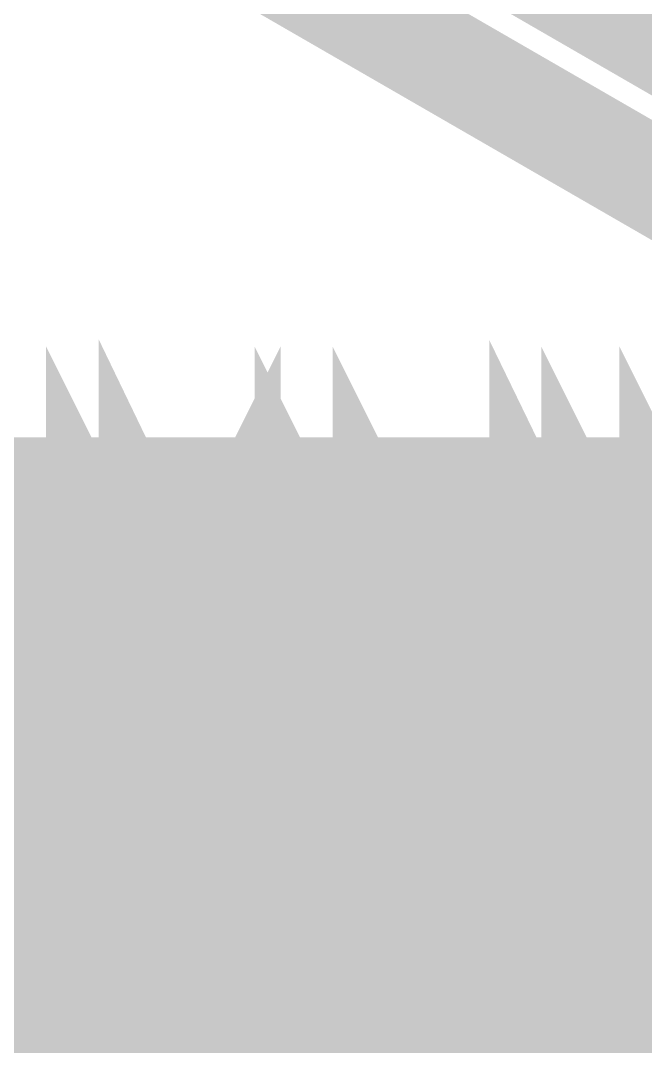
# Model space of a CAD drawing. Extents: x 0.1 to 11.6, y 0.3 to 16.2.
# Drawn here: x 7.41 to 7.45, y 9.4127 to 9.4783 of the extents above; entities that cross this region are included whole.
import ezdxf

# ---------------------------------------------------------------- set-up
doc = ezdxf.new("R2010")
doc.units = 0
doc.header["$MEASUREMENT"] = 0

msp = doc.modelspace()

# ---------------------------------------------------------------- linework, layer by layer
at = {"color": 0}
for points, const_width in [([(9.90169, 8.06168), (9.90001, 8.06332), (6.10335, 10.255)], 0.006667), ([(9.89665, 8.05664), (6.09831, 10.2483)], 0.006667), ([(7.40668, 9.43668), (7.40831, 9.43164), (7.40831, 9.42665), (7.40831, 9.42165), (7.40831, 9.41835), (7.40831, 9.42165), (7.41, 9.42665), (7.41, 9.43164), (7.41, 9.43668), (7.41, 9.44), (7.41, 9.44336), (7.41168, 9.44336), (7.41168, 9.44), (7.41168, 9.43668), (7.41168, 9.43164), (7.41168, 9.42665), (7.41168, 9.42165), (7.41168, 9.41835), (7.41336, 9.41835), (7.41336, 9.42165), (7.41336, 9.42665), (7.41336, 9.43164), (7.41336, 9.43668), (7.41499, 9.44), (7.41499, 9.44336), (7.41499, 9.44), (7.41499, 9.43668), (7.41499, 9.43164), (7.41667, 9.42665), (7.41667, 9.42165), (7.41667, 9.41835), (7.41667, 9.42165), (7.41667, 9.42665), (7.41835, 9.43164), (7.41835, 9.43668), (7.41835, 9.44), (7.41835, 9.44336), (7.41997, 9.44), (7.41997, 9.43668), (7.41997, 9.43164), (7.41997, 9.42665), (7.41997, 9.42165), (7.41997, 9.41835), (7.42165, 9.41835), (7.42165, 9.42165), (7.42165, 9.42665), (7.42165, 9.43164), (7.42165, 9.43668), (7.42165, 9.44), (7.42333, 9.44336), (7.42333, 9.44), (7.42333, 9.43668), (7.42333, 9.43164), (7.42333, 9.42665), (7.42503, 9.42165), (7.42503, 9.41835), (7.42503, 9.42165), (7.42503, 9.42665), (7.42665, 9.43164), (7.42665, 9.43668), (7.42665, 9.44), (7.42665, 9.44336), (7.42665, 9.44), (7.42833, 9.43668), (7.42833, 9.43164), (7.42833, 9.42665), (7.42833, 9.42165), (7.42833, 9.41835), (7.43001, 9.42165), (7.43001, 9.42665), (7.43001, 9.43164), (7.43001, 9.43668), (7.43001, 9.44), (7.43001, 9.44336), (7.43169, 9.44336), (7.43169, 9.44), (7.43169, 9.43668), (7.43169, 9.43164), (7.43169, 9.42665), (7.43169, 9.42165), (7.43332, 9.41835), (7.43332, 9.42165), (7.43332, 9.42665), (7.43332, 9.43164), (7.435, 9.43668), (7.435, 9.44), (7.435, 9.44336), (7.435, 9.44), (7.435, 9.43668), (7.43668, 9.43164), (7.43668, 9.42665), (7.43668, 9.42165), (7.43668, 9.41835), (7.43668, 9.42165), (7.43832, 9.42665), (7.43832, 9.43164), (7.43832, 9.43668), (7.43832, 9.44), (7.43832, 9.44336), (7.44, 9.44336), (7.44, 9.44), (7.44, 9.43668), (7.44, 9.43164), (7.44, 9.42665), (7.44, 9.42165), (7.44, 9.41835), (7.44168, 9.41835), (7.44168, 9.42165), (7.44168, 9.42665), (7.44168, 9.43164), (7.44168, 9.43668), (7.44336, 9.44), (7.44336, 9.44336), (7.44336, 9.44), (7.44336, 9.43668), (7.44336, 9.43164), (7.44499, 9.42665), (7.44499, 9.42165), (7.44499, 9.41835), (7.44499, 9.42165), (7.44667, 9.42665), (7.44667, 9.43164), (7.44667, 9.43668), (7.44667, 9.44), (7.44667, 9.44336), (7.44835, 9.44), (7.44835, 9.43668), (7.44835, 9.43164), (7.44835, 9.42665), (7.44835, 9.42165), (7.44835, 9.41835), (7.44997, 9.41835), (7.44997, 9.42165), (7.44997, 9.42665), (7.44997, 9.43164), (7.44997, 9.43668), (7.44997, 9.44), (7.45167, 9.44336), (7.45167, 9.44), (7.45167, 9.43668), (7.45167, 9.43164), (7.45167, 9.42665), (7.45335, 9.42165)], 0.006667), ([(7.45335, 9.44), (7.45167, 9.44336), (7.45167, 9.44168), (7.45167, 9.44), (7.45167, 9.43668), (7.45167, 9.43164), (7.44997, 9.42665), (7.44997, 9.42165), (7.44997, 9.41835), (7.44997, 9.42165), (7.44997, 9.42665), (7.44835, 9.43164), (7.44835, 9.43668), (7.44835, 9.44), (7.44835, 9.44336), (7.44835, 9.44168), (7.44667, 9.44), (7.44667, 9.43668), (7.44667, 9.43164), (7.44667, 9.42665), (7.44667, 9.42165), (7.44667, 9.41835), (7.44499, 9.41835), (7.44499, 9.42165), (7.44499, 9.42665), (7.44499, 9.43164), (7.44499, 9.43668), (7.44499, 9.44), (7.44336, 9.44336), (7.44336, 9.44168), (7.44336, 9.44), (7.44336, 9.43668), (7.44336, 9.43164), (7.44336, 9.42665), (7.44168, 9.42165), (7.44168, 9.41835), (7.44168, 9.42165), (7.44168, 9.42665), (7.44168, 9.43164), (7.44, 9.43668), (7.44, 9.44), (7.44, 9.44336), (7.44, 9.44168), (7.44, 9.44), (7.43832, 9.43668), (7.43832, 9.43164), (7.43832, 9.42665), (7.43832, 9.42165), (7.43832, 9.41835), (7.43668, 9.42165), (7.43668, 9.42665), (7.43668, 9.43164), (7.43668, 9.43668), (7.43668, 9.44), (7.43668, 9.44336), (7.435, 9.44336), (7.435, 9.44168), (7.435, 9.44), (7.435, 9.43668), (7.435, 9.43164), (7.435, 9.42665), (7.435, 9.42165), (7.43332, 9.41835), (7.43332, 9.42165), (7.43332, 9.42665), (7.43332, 9.43164), (7.43164, 9.43668), (7.43164, 9.44), (7.43164, 9.44336), (7.43164, 9.44168), (7.43164, 9.44), (7.43164, 9.43668), (7.43001, 9.43164), (7.43001, 9.42665), (7.43001, 9.42165), (7.43001, 9.41835), (7.43001, 9.42165), (7.42833, 9.42665), (7.42833, 9.43164), (7.42833, 9.43668), (7.42833, 9.44), (7.42833, 9.44336), (7.42665, 9.44336), (7.42665, 9.44168), (7.42665, 9.44), (7.42665, 9.43668), (7.42665, 9.43164), (7.42665, 9.42665), (7.42665, 9.42165), (7.42665, 9.41835), (7.42503, 9.41835), (7.42503, 9.42165), (7.42503, 9.42665), (7.42503, 9.43164), (7.42503, 9.43668), (7.42333, 9.44), (7.42333, 9.44336), (7.42333, 9.44168), (7.42333, 9.44), (7.42333, 9.43668), (7.42333, 9.43164), (7.42165, 9.42665), (7.42165, 9.42165), (7.42165, 9.41835), (7.42165, 9.42165), (7.41997, 9.42665), (7.41997, 9.43164), (7.41997, 9.43668), (7.41997, 9.44), (7.41997, 9.44336), (7.41997, 9.44168), (7.41835, 9.44), (7.41835, 9.43668), (7.41835, 9.43164), (7.41835, 9.42665), (7.41835, 9.42165), (7.41835, 9.41835), (7.41667, 9.41835), (7.41667, 9.42165), (7.41667, 9.42665), (7.41667, 9.43164), (7.41667, 9.43668), (7.41667, 9.44), (7.41499, 9.44336), (7.41499, 9.44168), (7.41499, 9.44), (7.41499, 9.43668), (7.41499, 9.43164), (7.41499, 9.42665), (7.41336, 9.42165), (7.41336, 9.41835), (7.41336, 9.42165), (7.41336, 9.42665), (7.41168, 9.43164), (7.41168, 9.43668), (7.41168, 9.44), (7.41168, 9.44336), (7.41168, 9.44168), (7.41168, 9.44), (7.41, 9.43668), (7.41, 9.43164), (7.41, 9.42665), (7.41, 9.42165), (7.41, 9.41835), (7.40831, 9.41835), (7.40831, 9.42165), (7.40831, 9.42665), (7.40831, 9.43164), (7.40831, 9.43668), (7.40831, 9.44), (7.40831, 9.44336), (7.40668, 9.44336)], 0.006667), ([(7.42833, 9.41835), (7.42665, 9.41835), (7.42665, 9.42165), (7.42833, 9.42665), (7.42833, 9.43164), (7.42833, 9.43668), (7.42833, 9.44), (7.42833, 9.44336), (7.43001, 9.44), (7.43001, 9.43668), (7.43001, 9.43164), (7.43001, 9.42665), (7.43001, 9.42165), (7.43001, 9.41835), (7.43164, 9.41835), (7.43164, 9.42165), (7.43164, 9.42665), (7.43164, 9.43164), (7.43164, 9.43668), (7.43164, 9.44), (7.43332, 9.44336)], 0.006667), ([(7.43668, 9.41835), (7.435, 9.41835), (7.435, 9.41997), (7.435, 9.42165), (7.435, 9.42665), (7.435, 9.43164), (7.435, 9.43668), (7.435, 9.44), (7.43332, 9.44336), (7.43332, 9.44), (7.43332, 9.43668), (7.43332, 9.43164), (7.43164, 9.42665), (7.43164, 9.42165), (7.43164, 9.41835), (7.43164, 9.41997), (7.43164, 9.42165), (7.43164, 9.42665), (7.43001, 9.43164), (7.43001, 9.43668), (7.43001, 9.44), (7.43001, 9.44336)], 0.006667), ([(7.47168, 9.44667), (7.40001, 9.44667), (7.39833, 9.44667), (7.39665, 9.44667), (7.33333, 9.44667), (7.33333, 9.44499), (7.33333, 9.44336), (7.33333, 9.44168), (7.33333, 9.43832), (7.33333, 9.435), (7.33333, 9.43332), (7.39665, 9.43332)], 0.01), ([(7.48167, 9.44499), (7.40001, 9.44499)], 0.006667), ([(7.40668, 9.42665), (7.40831, 9.43164), (7.40831, 9.43668), (7.40831, 9.44), (7.40831, 9.44336), (7.40831, 9.44), (7.41, 9.43668), (7.41, 9.43164), (7.41, 9.42665), (7.41, 9.42165), (7.41, 9.41835)], 0.006667), ([(7.40831, 9.44), (7.40831, 9.44168), (7.40668, 9.44336)], 0.006667), ([(7.40668, 9.44336), (7.40831, 9.44336)], 0.006667), ([(7.40831, 9.44336), (7.40831, 9.44168), (7.40668, 9.44)], 0.006667), ([(7.41, 9.44336), (7.40831, 9.44), (7.40831, 9.43668), (7.40831, 9.43164), (7.40831, 9.42665), (7.40831, 9.42165), (7.40831, 9.41835)], 0.006667), ([(7.41, 9.44336), (7.41, 9.44168), (7.40831, 9.44)], 0.006667), ([(7.41, 9.44336), (7.40831, 9.44336)], 0.006667), ([(7.41168, 9.41835), (7.41168, 9.41997), (7.41168, 9.42165), (7.41, 9.42665), (7.41, 9.43164), (7.41, 9.43668), (7.41, 9.44), (7.41, 9.44336)], 0.006667), ([(7.41168, 9.41835), (7.41, 9.41835), (7.41168, 9.41835), (7.41168, 9.42165), (7.41168, 9.42665), (7.41168, 9.43164), (7.41168, 9.43668), (7.41168, 9.44), (7.41168, 9.44336)], 0.006667), ([(7.41168, 9.44336), (7.41, 9.44336)], 0.006667), ([(7.41168, 9.44), (7.41, 9.44168), (7.41, 9.44336)], 0.006667), ([(7.41336, 9.44336), (7.41336, 9.44), (7.41336, 9.43668), (7.41168, 9.43164), (7.41168, 9.42665), (7.41168, 9.42165), (7.41168, 9.41835)], 0.006667), ([(7.41336, 9.44), (7.41168, 9.44168), (7.41168, 9.44336)], 0.006667), ([(7.41336, 9.44336), (7.41168, 9.44168), (7.41168, 9.44)], 0.006667), ([(7.41667, 9.44336), (7.41667, 9.44), (7.41667, 9.43668), (7.41667, 9.43164), (7.41667, 9.42665), (7.41667, 9.42165), (7.41499, 9.41835), (7.41499, 9.41997), (7.41499, 9.42165), (7.41499, 9.42665), (7.41499, 9.43164), (7.41499, 9.43668), (7.41336, 9.44), (7.41336, 9.44336)], 0.006667), ([(7.41336, 9.44336), (7.41336, 9.44), (7.41336, 9.43668), (7.41336, 9.43164), (7.41336, 9.42665), (7.41499, 9.42165), (7.41499, 9.41835)], 0.006667), ([(7.41499, 9.44336), (7.41336, 9.44168), (7.41336, 9.44)], 0.006667), ([(7.41336, 9.44336), (7.41499, 9.44336)], 0.006667), ([(7.41499, 9.44), (7.41499, 9.44168), (7.41336, 9.44336)], 0.006667), ([(7.41499, 9.41835), (7.41499, 9.42165), (7.41499, 9.42665), (7.41499, 9.43164), (7.41667, 9.43668), (7.41667, 9.44), (7.41667, 9.44336), (7.41667, 9.44), (7.41667, 9.43668), (7.41835, 9.43164), (7.41835, 9.42665), (7.41835, 9.42165), (7.41835, 9.41835)], 0.006667), ([(7.41667, 9.44), (7.41667, 9.44168), (7.41499, 9.44336)], 0.006667), ([(7.41499, 9.44336), (7.41667, 9.44336)], 0.006667), ([(7.41667, 9.44336), (7.41499, 9.44168), (7.41499, 9.44)], 0.006667), ([(7.41997, 9.41835), (7.41835, 9.41835), (7.41997, 9.42165), (7.41997, 9.42665), (7.41997, 9.43164), (7.41997, 9.43668), (7.41997, 9.44), (7.41997, 9.44336)], 0.006667), ([(7.42165, 9.44336), (7.42165, 9.44), (7.41997, 9.43668), (7.41997, 9.43164), (7.41997, 9.42665), (7.41997, 9.42165), (7.41997, 9.41835), (7.41997, 9.41997), (7.41835, 9.42165), (7.41835, 9.42665), (7.41835, 9.43164), (7.41835, 9.43668), (7.41835, 9.44), (7.41835, 9.44336), (7.41667, 9.44336)], 0.006667), ([(7.41835, 9.44336), (7.41835, 9.44168), (7.41667, 9.44)], 0.006667), ([(7.41835, 9.44336), (7.41667, 9.44336)], 0.006667), ([(7.41835, 9.44), (7.41835, 9.44168), (7.41667, 9.44336)], 0.006667), ([(7.41997, 9.44336), (7.41835, 9.44336)], 0.006667), ([(7.41997, 9.44336), (7.41997, 9.44168), (7.41835, 9.44)], 0.006667), ([(7.41997, 9.44336), (7.42165, 9.44336), (7.42165, 9.44), (7.42165, 9.43668), (7.42165, 9.43164), (7.42165, 9.42665), (7.42165, 9.42165), (7.42333, 9.41835)], 0.006667), ([(7.42165, 9.44), (7.41997, 9.44168), (7.41997, 9.44336)], 0.006667), ([(7.42165, 9.44336), (7.41997, 9.44336)], 0.006667), ([(7.42333, 9.41835), (7.42333, 9.41997), (7.42333, 9.42165), (7.42333, 9.42665), (7.42333, 9.43164), (7.42165, 9.43668), (7.42165, 9.44), (7.42165, 9.44336)], 0.006667), ([(7.42333, 9.44336), (7.42165, 9.44168), (7.42165, 9.44)], 0.006667), ([(7.42333, 9.44), (7.42165, 9.44168), (7.42165, 9.44336)], 0.006667), ([(7.42503, 9.44336), (7.42503, 9.44), (7.42503, 9.43668), (7.42503, 9.43164), (7.42503, 9.42665), (7.42333, 9.42165), (7.42333, 9.41835)], 0.006667), ([(7.42333, 9.41835), (7.42333, 9.42165), (7.42333, 9.42665), (7.42333, 9.43164), (7.42333, 9.43668), (7.42503, 9.44), (7.42503, 9.44336), (7.42503, 9.44), (7.42503, 9.43668), (7.42665, 9.43164), (7.42665, 9.42665), (7.42665, 9.42165), (7.42665, 9.41835)], 0.006667), ([(7.42503, 9.44), (7.42503, 9.44168), (7.42333, 9.44336)], 0.006667), ([(7.42333, 9.44336), (7.42503, 9.44336)], 0.006667), ([(7.42503, 9.44336), (7.42333, 9.44168), (7.42333, 9.44)], 0.006667), ([(7.42833, 9.41835), (7.42665, 9.41835), (7.42665, 9.41997), (7.42665, 9.42165), (7.42665, 9.42665), (7.42665, 9.43164), (7.42665, 9.43668), (7.42665, 9.44), (7.42665, 9.44336), (7.42503, 9.44336)], 0.006667), ([(7.42665, 9.44336), (7.42665, 9.44168), (7.42503, 9.44)], 0.006667), ([(7.42503, 9.44336), (7.42665, 9.44336)], 0.006667), ([(7.42665, 9.44), (7.42665, 9.44168), (7.42503, 9.44336)], 0.006667), ([(7.42833, 9.44336), (7.42665, 9.44336)], 0.006667), ([(7.42833, 9.44336), (7.42833, 9.44168), (7.42665, 9.44)], 0.006667), ([(7.43001, 9.44336), (7.43001, 9.44), (7.42833, 9.43668), (7.42833, 9.43164), (7.42833, 9.42665), (7.42833, 9.42165), (7.42833, 9.41835)], 0.006667), ([(7.43001, 9.44), (7.42833, 9.44168), (7.42833, 9.44336)], 0.006667), ([(7.43001, 9.44336), (7.42833, 9.44336)], 0.006667), ([(7.43164, 9.44336), (7.43001, 9.44168), (7.43001, 9.44)], 0.006667), ([(7.43164, 9.44), (7.43001, 9.44168), (7.43001, 9.44336)], 0.006667), ([(7.43332, 9.44), (7.43332, 9.44168), (7.43164, 9.44336)], 0.006667), ([(7.43164, 9.44336), (7.43332, 9.44336)], 0.006667), ([(7.43332, 9.44336), (7.43164, 9.44168), (7.43164, 9.44)], 0.006667), ([(7.43332, 9.44336), (7.43332, 9.44), (7.43332, 9.43668), (7.43332, 9.43164), (7.435, 9.42665), (7.435, 9.42165), (7.435, 9.41835)], 0.006667), ([(7.435, 9.44336), (7.43332, 9.44168), (7.43332, 9.44)], 0.006667), ([(7.43332, 9.44336), (7.435, 9.44336)], 0.006667), ([(7.435, 9.44), (7.435, 9.44168), (7.43332, 9.44336)], 0.006667), ([(7.435, 9.41835), (7.435, 9.42165), (7.435, 9.42665), (7.43668, 9.43164), (7.43668, 9.43668), (7.43668, 9.44), (7.43668, 9.44336)], 0.006667), ([(7.43668, 9.44), (7.43668, 9.44168), (7.435, 9.44336)], 0.006667), ([(7.435, 9.44336), (7.43668, 9.44336)], 0.006667), ([(7.43668, 9.44336), (7.43668, 9.44168), (7.435, 9.44)], 0.006667), ([(7.43832, 9.44336), (7.43668, 9.44), (7.43668, 9.43668), (7.43668, 9.43164), (7.43668, 9.42665), (7.43668, 9.42165), (7.43668, 9.41835)], 0.006667), ([(7.43668, 9.44336), (7.43832, 9.44), (7.43832, 9.43668), (7.43832, 9.43164), (7.43832, 9.42665), (7.43832, 9.42165), (7.43832, 9.41835)], 0.006667), ([(7.43832, 9.44336), (7.43832, 9.44168), (7.43668, 9.44)], 0.006667), ([(7.43832, 9.44336), (7.43668, 9.44336)], 0.006667), ([(7.44997, 9.44336), (7.44997, 9.44), (7.44997, 9.43668), (7.44835, 9.43164), (7.44835, 9.42665), (7.44835, 9.42165), (7.44835, 9.41835), (7.44835, 9.41997), (7.44667, 9.42165), (7.44667, 9.42665), (7.44667, 9.43164), (7.44667, 9.43668), (7.44667, 9.44), (7.44667, 9.44336), (7.44499, 9.44336), (7.44499, 9.44), (7.44499, 9.43668), (7.44499, 9.43164), (7.44499, 9.42665), (7.44499, 9.42165), (7.44336, 9.41835), (7.44336, 9.41997), (7.44336, 9.42165), (7.44336, 9.42665), (7.44336, 9.43164), (7.44336, 9.43668), (7.44168, 9.44), (7.44168, 9.44336), (7.44168, 9.44), (7.44168, 9.43668), (7.44168, 9.43164), (7.44, 9.42665), (7.44, 9.42165), (7.44, 9.41835), (7.44, 9.41997), (7.44, 9.42165), (7.43832, 9.42665), (7.43832, 9.43164), (7.43832, 9.43668), (7.43832, 9.44), (7.43832, 9.44336)], 0.006667), ([(7.44, 9.41835), (7.43832, 9.41835), (7.44, 9.41835), (7.44, 9.42165), (7.44, 9.42665), (7.44, 9.43164), (7.44, 9.43668), (7.44, 9.44), (7.44, 9.44336)], 0.006667), ([(7.44, 9.44336), (7.43832, 9.44336)], 0.006667), ([(7.44, 9.44), (7.43832, 9.44168), (7.43832, 9.44336)], 0.006667), ([(7.44168, 9.44), (7.44, 9.44168), (7.44, 9.44336)], 0.006667), ([(7.44168, 9.44336), (7.44, 9.44168), (7.44, 9.44)], 0.006667), ([(7.44168, 9.44336), (7.44168, 9.44), (7.44168, 9.43668), (7.44168, 9.43164), (7.44168, 9.42665), (7.44336, 9.42165), (7.44336, 9.41835), (7.44336, 9.42165), (7.44336, 9.42665), (7.44336, 9.43164), (7.44499, 9.43668), (7.44499, 9.44), (7.44499, 9.44336), (7.44499, 9.44), (7.44667, 9.43668), (7.44667, 9.43164), (7.44667, 9.42665), (7.44667, 9.42165), (7.44667, 9.41835)], 0.006667), ([(7.44336, 9.44336), (7.44168, 9.44168), (7.44168, 9.44)], 0.006667), ([(7.44168, 9.44336), (7.44336, 9.44336)], 0.006667), ([(7.44336, 9.44), (7.44336, 9.44168), (7.44168, 9.44336)], 0.006667), ([(7.44499, 9.44), (7.44499, 9.44168), (7.44336, 9.44336)], 0.006667), ([(7.44336, 9.44336), (7.44499, 9.44336)], 0.006667), ([(7.44499, 9.44336), (7.44499, 9.44168), (7.44336, 9.44)], 0.006667), ([(7.44835, 9.41835), (7.44667, 9.41835), (7.44835, 9.42165), (7.44835, 9.42665), (7.44835, 9.43164), (7.44835, 9.43668), (7.44835, 9.44), (7.44835, 9.44336), (7.44997, 9.44336), (7.44997, 9.44), (7.44997, 9.43668), (7.44997, 9.43164), (7.44997, 9.42665), (7.44997, 9.42165), (7.45167, 9.41835)], 0.006667), ([(7.44667, 9.44336), (7.44667, 9.44168), (7.44499, 9.44)], 0.006667), ([(7.44667, 9.44336), (7.44499, 9.44336)], 0.006667), ([(7.44835, 9.44336), (7.44667, 9.44336)], 0.006667), ([(7.44835, 9.44336), (7.44835, 9.44168), (7.44667, 9.44)], 0.006667), ([(7.44667, 9.44), (7.44667, 9.44168), (7.44667, 9.44336)], 0.006667), ([(7.44997, 9.44), (7.44835, 9.44168), (7.44835, 9.44336)], 0.006667), ([(7.44997, 9.44336), (7.44835, 9.44336)], 0.006667), ([(7.45335, 9.44336), (7.45335, 9.44), (7.45335, 9.43668), (7.45335, 9.43164), (7.45335, 9.42665), (7.45335, 9.42165), (7.45167, 9.41835), (7.45167, 9.41997), (7.45167, 9.42165), (7.45167, 9.42665), (7.45167, 9.43164), (7.44997, 9.43668), (7.44997, 9.44), (7.44997, 9.44336)], 0.006667), ([(7.45167, 9.44336), (7.44997, 9.44168), (7.44997, 9.44)], 0.006667), ([(7.45167, 9.44), (7.44997, 9.44168), (7.44997, 9.44336)], 0.006667), ([(7.45167, 9.41835), (7.45167, 9.42165), (7.45167, 9.42665), (7.45167, 9.43164), (7.45167, 9.43668), (7.45335, 9.44), (7.45335, 9.44336)], 0.006667), ([(7.45335, 9.44), (7.45335, 9.44168), (7.45167, 9.44336)], 0.006667), ([(7.45167, 9.44336), (7.45335, 9.44336)], 0.006667), ([(7.45335, 9.44336), (7.45167, 9.44168), (7.45167, 9.44)], 0.006667), ([(7.40831, 9.44), (7.40831, 9.43832), (7.40831, 9.435), (7.40831, 9.43164), (7.40831, 9.42665), (7.40668, 9.42333), (7.40668, 9.42165)], 0.006667), ([(7.40831, 9.42165), (7.40831, 9.42333), (7.40831, 9.42665), (7.40831, 9.43164), (7.40831, 9.435), (7.40831, 9.43832), (7.40668, 9.44)], 0.006667), ([(7.41168, 9.42165), (7.41, 9.42165), (7.41, 9.42333), (7.41, 9.42665), (7.41, 9.43164), (7.41, 9.435), (7.41, 9.43832), (7.41, 9.44), (7.40831, 9.44)], 0.006667), ([(7.40831, 9.44), (7.41, 9.44)], 0.006667), ([(7.41168, 9.44), (7.41, 9.44), (7.41, 9.43832), (7.41, 9.435), (7.41, 9.43164), (7.41, 9.42665), (7.41, 9.42333), (7.41, 9.42165), (7.40831, 9.42165)], 0.006667), ([(7.41336, 9.44), (7.41336, 9.43832), (7.41168, 9.435), (7.41168, 9.43164), (7.41168, 9.42665), (7.41168, 9.42333), (7.41168, 9.42165)], 0.006667), ([(7.41336, 9.42165), (7.41336, 9.42333), (7.41168, 9.42665), (7.41168, 9.43164), (7.41168, 9.435), (7.41168, 9.43832), (7.41168, 9.44)], 0.006667), ([(7.41499, 9.42165), (7.41499, 9.42333), (7.41499, 9.42665), (7.41336, 9.43164), (7.41336, 9.435), (7.41336, 9.43832), (7.41336, 9.44)], 0.006667), ([(7.41336, 9.44), (7.41499, 9.44)], 0.006667), ([(7.41499, 9.44), (7.41499, 9.43832), (7.41499, 9.435), (7.41336, 9.43164), (7.41336, 9.42665), (7.41336, 9.42333), (7.41336, 9.42165)], 0.006667), ([(7.41667, 9.44), (7.41667, 9.43832), (7.41667, 9.435), (7.41667, 9.43164), (7.41667, 9.42665), (7.41499, 9.42333), (7.41499, 9.42165)], 0.006667), ([(7.41667, 9.42165), (7.41667, 9.42333), (7.41667, 9.42665), (7.41667, 9.43164), (7.41667, 9.435), (7.41499, 9.43832), (7.41499, 9.44)], 0.006667), ([(7.41835, 9.42165), (7.41835, 9.42333), (7.41835, 9.42665), (7.41835, 9.43164), (7.41835, 9.435), (7.41835, 9.43832), (7.41667, 9.44)], 0.006667), ([(7.41667, 9.44), (7.41835, 9.44)], 0.006667), ([(7.41835, 9.44), (7.41835, 9.43832), (7.41835, 9.435), (7.41835, 9.43164), (7.41835, 9.42665), (7.41835, 9.42333), (7.41667, 9.42165)], 0.006667), ([(7.42165, 9.44), (7.41997, 9.43832), (7.41997, 9.435), (7.41997, 9.43164), (7.41997, 9.42665), (7.41997, 9.42333), (7.41997, 9.42165), (7.41835, 9.42165)], 0.006667), ([(7.42165, 9.42165), (7.41997, 9.42333), (7.41997, 9.42665), (7.41997, 9.43164), (7.41997, 9.435), (7.41997, 9.43832), (7.41997, 9.44), (7.41835, 9.44)], 0.006667), ([(7.42333, 9.42165), (7.42333, 9.42333), (7.42165, 9.42665), (7.42165, 9.43164), (7.42165, 9.435), (7.42165, 9.43832), (7.42165, 9.44)], 0.006667), ([(7.42165, 9.44), (7.42333, 9.44)], 0.006667), ([(7.42333, 9.44), (7.42333, 9.43832), (7.42165, 9.435), (7.42165, 9.43164), (7.42165, 9.42665), (7.42165, 9.42333), (7.42165, 9.42165)], 0.006667), ([(7.42503, 9.44), (7.42503, 9.43832), (7.42503, 9.435), (7.42503, 9.43164), (7.42333, 9.42665), (7.42333, 9.42333), (7.42333, 9.42165)], 0.006667), ([(7.42503, 9.42165), (7.42503, 9.42333), (7.42503, 9.42665), (7.42503, 9.43164), (7.42333, 9.435), (7.42333, 9.43832), (7.42333, 9.44)], 0.006667), ([(7.42665, 9.42165), (7.42665, 9.42333), (7.42665, 9.42665), (7.42665, 9.43164), (7.42665, 9.435), (7.42503, 9.43832), (7.42503, 9.44)], 0.006667), ([(7.42503, 9.44), (7.42665, 9.44)], 0.006667), ([(7.42665, 9.44), (7.42665, 9.43832), (7.42665, 9.435), (7.42665, 9.43164), (7.42665, 9.42665), (7.42503, 9.42333), (7.42503, 9.42165)], 0.006667), ([(7.42833, 9.44), (7.42833, 9.43832), (7.42833, 9.435), (7.42833, 9.43164), (7.42833, 9.42665), (7.42833, 9.42333), (7.42833, 9.42165), (7.42665, 9.42165)], 0.006667), ([(7.43001, 9.42165), (7.42833, 9.42165), (7.42833, 9.42333), (7.42833, 9.42665), (7.42833, 9.43164), (7.42833, 9.435), (7.42833, 9.43832), (7.42833, 9.44), (7.42665, 9.44)], 0.006667), ([(7.43164, 9.42165), (7.43001, 9.42333), (7.43001, 9.42665), (7.43001, 9.43164), (7.43001, 9.435), (7.43001, 9.43832), (7.43001, 9.44)], 0.006667), ([(7.43001, 9.44), (7.43164, 9.44)], 0.006667), ([(7.43164, 9.44), (7.43001, 9.43832), (7.43001, 9.435), (7.43001, 9.43164), (7.43001, 9.42665), (7.43001, 9.42333), (7.43001, 9.42165)], 0.006667), ([(7.43332, 9.44), (7.43332, 9.43832), (7.43332, 9.435), (7.43164, 9.43164), (7.43164, 9.42665), (7.43164, 9.42333), (7.43164, 9.42165)], 0.006667), ([(7.43332, 9.42165), (7.43332, 9.42333), (7.43332, 9.42665), (7.43164, 9.43164), (7.43164, 9.435), (7.43164, 9.43832), (7.43164, 9.44)], 0.006667), ([(7.435, 9.42165), (7.435, 9.42333), (7.435, 9.42665), (7.435, 9.43164), (7.43332, 9.435), (7.43332, 9.43832), (7.43332, 9.44)], 0.006667), ([(7.43332, 9.44), (7.435, 9.44)], 0.006667), ([(7.435, 9.44), (7.435, 9.43832), (7.435, 9.435), (7.435, 9.43164), (7.43332, 9.42665), (7.43332, 9.42333), (7.43332, 9.42165)], 0.006667), ([(7.43668, 9.44), (7.43668, 9.43832), (7.43668, 9.435), (7.43668, 9.43164), (7.43668, 9.42665), (7.43668, 9.42333), (7.435, 9.42165)], 0.006667), ([(7.43668, 9.42165), (7.43668, 9.42333), (7.43668, 9.42665), (7.43668, 9.43164), (7.43668, 9.435), (7.43668, 9.43832), (7.435, 9.44)], 0.006667), ([(7.44, 9.42165), (7.43832, 9.42333), (7.43832, 9.42665), (7.43832, 9.43164), (7.43832, 9.435), (7.43832, 9.43832), (7.43832, 9.44), (7.43668, 9.44)], 0.006667), ([(7.43668, 9.44), (7.43832, 9.44)], 0.006667), ([(7.44, 9.44), (7.43832, 9.43832), (7.43832, 9.435), (7.43832, 9.43164), (7.43832, 9.42665), (7.43832, 9.42333), (7.43832, 9.42165), (7.43668, 9.42165)], 0.006667), ([(7.44168, 9.44), (7.44168, 9.43832), (7.44, 9.435), (7.44, 9.43164), (7.44, 9.42665), (7.44, 9.42333), (7.44, 9.42165)], 0.006667), ([(7.44168, 9.42165), (7.44168, 9.42333), (7.44, 9.42665), (7.44, 9.43164), (7.44, 9.435), (7.44, 9.43832), (7.44, 9.44)], 0.006667), ([(7.44336, 9.42165), (7.44336, 9.42333), (7.44336, 9.42665), (7.44168, 9.43164), (7.44168, 9.435), (7.44168, 9.43832), (7.44168, 9.44)], 0.006667), ([(7.44168, 9.44), (7.44336, 9.44)], 0.006667), ([(7.44336, 9.44), (7.44336, 9.43832), (7.44336, 9.435), (7.44168, 9.43164), (7.44168, 9.42665), (7.44168, 9.42333), (7.44168, 9.42165)], 0.006667), ([(7.44499, 9.44), (7.44499, 9.43832), (7.44499, 9.435), (7.44499, 9.43164), (7.44499, 9.42665), (7.44336, 9.42333), (7.44336, 9.42165)], 0.006667), ([(7.44499, 9.42165), (7.44499, 9.42333), (7.44499, 9.42665), (7.44499, 9.43164), (7.44499, 9.435), (7.44336, 9.43832), (7.44336, 9.44)], 0.006667), ([(7.44667, 9.42165), (7.44667, 9.42333), (7.44667, 9.42665), (7.44667, 9.43164), (7.44667, 9.435), (7.44667, 9.43832), (7.44499, 9.44)], 0.006667), ([(7.44499, 9.44), (7.44667, 9.44)], 0.006667), ([(7.44667, 9.44), (7.44667, 9.43832), (7.44667, 9.435), (7.44667, 9.43164), (7.44667, 9.42665), (7.44667, 9.42333), (7.44499, 9.42165)], 0.006667), ([(7.44997, 9.44), (7.44835, 9.43832), (7.44835, 9.435), (7.44835, 9.43164), (7.44835, 9.42665), (7.44835, 9.42333), (7.44835, 9.42165), (7.44667, 9.42165)], 0.006667), ([(7.44997, 9.42165), (7.44835, 9.42333), (7.44835, 9.42665), (7.44835, 9.43164), (7.44835, 9.435), (7.44835, 9.43832), (7.44835, 9.44), (7.44667, 9.44)], 0.006667), ([(7.45167, 9.42165), (7.45167, 9.42333), (7.45167, 9.42665), (7.44997, 9.43164), (7.44997, 9.435), (7.44997, 9.43832), (7.44997, 9.44)], 0.006667), ([(7.44997, 9.44), (7.45167, 9.44)], 0.006667), ([(7.45167, 9.44), (7.45167, 9.43832), (7.45167, 9.435), (7.44997, 9.43164), (7.44997, 9.42665), (7.44997, 9.42333), (7.44997, 9.42165)], 0.006667), ([(7.45335, 9.44), (7.45335, 9.43832), (7.45335, 9.435), (7.45335, 9.43164), (7.45167, 9.42665), (7.45167, 9.42333), (7.45167, 9.42165)], 0.006667), ([(7.45335, 9.42165), (7.45335, 9.42333), (7.45335, 9.42665), (7.45335, 9.43164), (7.45167, 9.435), (7.45167, 9.43832), (7.45167, 9.44)], 0.006667), ([(7.39665, 9.43001), (7.39665, 9.43164), (7.39665, 9.43332), (7.39833, 9.43332), (7.40001, 9.43164), (7.39833, 9.43164), (7.39833, 9.43001), (7.39665, 9.43001), (7.33333, 9.43001), (7.33333, 9.42665), (7.33333, 9.42503), (7.33333, 9.42333), (7.33333, 9.41997), (7.33333, 9.41835), (7.33333, 9.41667), (7.33333, 9.41499), (7.39665, 9.41499), (7.39833, 9.41499), (7.40001, 9.41499), (7.47168, 9.41499)], 0.01), ([(7.40668, 9.42165), (7.40831, 9.41997), (7.40831, 9.41835)], 0.006667), ([(7.40668, 9.41835), (7.40831, 9.41997), (7.40831, 9.42165)], 0.006667), ([(7.40831, 9.42165), (7.41, 9.41997), (7.41, 9.41835)], 0.006667), ([(7.41, 9.41835), (7.41, 9.41997), (7.41168, 9.42165)], 0.006667), ([(7.41168, 9.42165), (7.41168, 9.41997), (7.41336, 9.41835)], 0.006667), ([(7.41168, 9.41835), (7.41168, 9.41997), (7.41336, 9.42165)], 0.006667), ([(7.41336, 9.41835), (7.41499, 9.41997), (7.41499, 9.42165)], 0.006667), ([(7.41336, 9.42165), (7.41336, 9.41997), (7.41499, 9.41835)], 0.006667), ([(7.41499, 9.42165), (7.41499, 9.41997), (7.41667, 9.41835)], 0.006667), ([(7.41499, 9.41835), (7.41667, 9.41997), (7.41667, 9.42165)], 0.006667), ([(7.41667, 9.41835), (7.41835, 9.41997), (7.41835, 9.42165)], 0.006667), ([(7.41667, 9.42165), (7.41835, 9.41997), (7.41835, 9.41835)], 0.006667), ([(7.41835, 9.42165), (7.41997, 9.41997), (7.41997, 9.41835)], 0.006667), ([(7.41997, 9.41835), (7.41997, 9.41997), (7.42165, 9.42165)], 0.006667), ([(7.42165, 9.41835), (7.42165, 9.41997), (7.42333, 9.42165)], 0.006667), ([(7.42165, 9.42165), (7.42165, 9.41997), (7.42333, 9.41835)], 0.006667), ([(7.42333, 9.42165), (7.42333, 9.41997), (7.42503, 9.41835)], 0.006667), ([(7.42333, 9.41835), (7.42503, 9.41997), (7.42503, 9.42165)], 0.006667), ([(7.42503, 9.41835), (7.42665, 9.41997), (7.42665, 9.42165)], 0.006667), ([(7.42503, 9.42165), (7.42665, 9.41997), (7.42665, 9.41835)], 0.006667), ([(7.42665, 9.42165), (7.42833, 9.41997), (7.42833, 9.41835)], 0.006667), ([(7.42833, 9.41835), (7.42833, 9.41997), (7.43001, 9.42165)], 0.006667), ([(7.43001, 9.41835), (7.43001, 9.41997), (7.43164, 9.42165)], 0.006667), ([(7.43001, 9.42165), (7.43001, 9.41997), (7.43164, 9.41835)], 0.006667), ([(7.43164, 9.42165), (7.43164, 9.41997), (7.43332, 9.41835)], 0.006667), ([(7.43164, 9.41835), (7.43332, 9.41997), (7.43332, 9.42165)], 0.006667), ([(7.43332, 9.41835), (7.435, 9.41997), (7.435, 9.42165)], 0.006667), ([(7.43332, 9.42165), (7.43332, 9.41997), (7.435, 9.41835)], 0.006667), ([(7.435, 9.42165), (7.43668, 9.41997), (7.43668, 9.41835)], 0.006667), ([(7.43668, 9.42165), (7.43832, 9.41997), (7.43832, 9.41835)], 0.006667), ([(7.43668, 9.41835), (7.43668, 9.41997), (7.43668, 9.42165)], 0.006667), ([(7.43832, 9.41835), (7.43832, 9.41997), (7.44, 9.42165)], 0.006667), ([(7.44, 9.42165), (7.44, 9.41997), (7.44168, 9.41835)], 0.006667), ([(7.44, 9.41835), (7.44, 9.41997), (7.44168, 9.42165)], 0.006667), ([(7.44168, 9.41835), (7.44336, 9.41997), (7.44336, 9.42165)], 0.006667), ([(7.44168, 9.42165), (7.44168, 9.41997), (7.44336, 9.41835)], 0.006667), ([(7.44336, 9.42165), (7.44499, 9.41997), (7.44499, 9.41835)], 0.006667), ([(7.44336, 9.41835), (7.44499, 9.41997), (7.44499, 9.42165)], 0.006667), ([(7.44499, 9.42165), (7.44667, 9.41997), (7.44667, 9.41835)], 0.006667), ([(7.44667, 9.42165), (7.44835, 9.41997), (7.44835, 9.41835)], 0.006667), ([(7.44667, 9.41835), (7.44667, 9.41997), (7.44667, 9.42165)], 0.006667), ([(7.44835, 9.41835), (7.44835, 9.41997), (7.44997, 9.42165)], 0.006667), ([(7.44997, 9.41835), (7.44997, 9.41997), (7.45167, 9.42165)], 0.006667), ([(7.44997, 9.42165), (7.44997, 9.41997), (7.45167, 9.41835)], 0.006667), ([(7.45167, 9.42165), (7.45167, 9.41997), (7.45335, 9.41835)], 0.006667), ([(7.45167, 9.41835), (7.45335, 9.41997), (7.45335, 9.42165)], 0.006667), ([(7.40668, 9.41835), (7.40831, 9.41835)], 0.006667), ([(7.40831, 9.41835), (7.41, 9.41835)], 0.006667), ([(7.41336, 9.41835), (7.41499, 9.41835)], 0.006667), ([(7.41667, 9.41835), (7.41835, 9.41835)], 0.006667), ([(7.41997, 9.41835), (7.42165, 9.41835)], 0.006667), ([(7.42503, 9.41835), (7.42665, 9.41835)], 0.006667), ([(7.42833, 9.41835), (7.43001, 9.41835)], 0.006667), ([(7.43164, 9.41835), (7.43332, 9.41835)], 0.006667), ([(7.43332, 9.41835), (7.435, 9.41835)], 0.006667), ([(7.43668, 9.41835), (7.43832, 9.41835)], 0.006667), ([(7.44168, 9.41835), (7.44336, 9.41835)], 0.006667), ([(7.44336, 9.41835), (7.44499, 9.41835)], 0.006667), ([(7.44499, 9.41835), (7.44667, 9.41835)], 0.006667), ([(7.44835, 9.41835), (7.44997, 9.41835)], 0.006667), ([(7.40001, 9.41667), (7.48167, 9.41667)], 0.006667)]:
    msp.add_lwpolyline(points, dxfattribs=dict(at, const_width=const_width))

doc.saveas('drawing.dxf')
